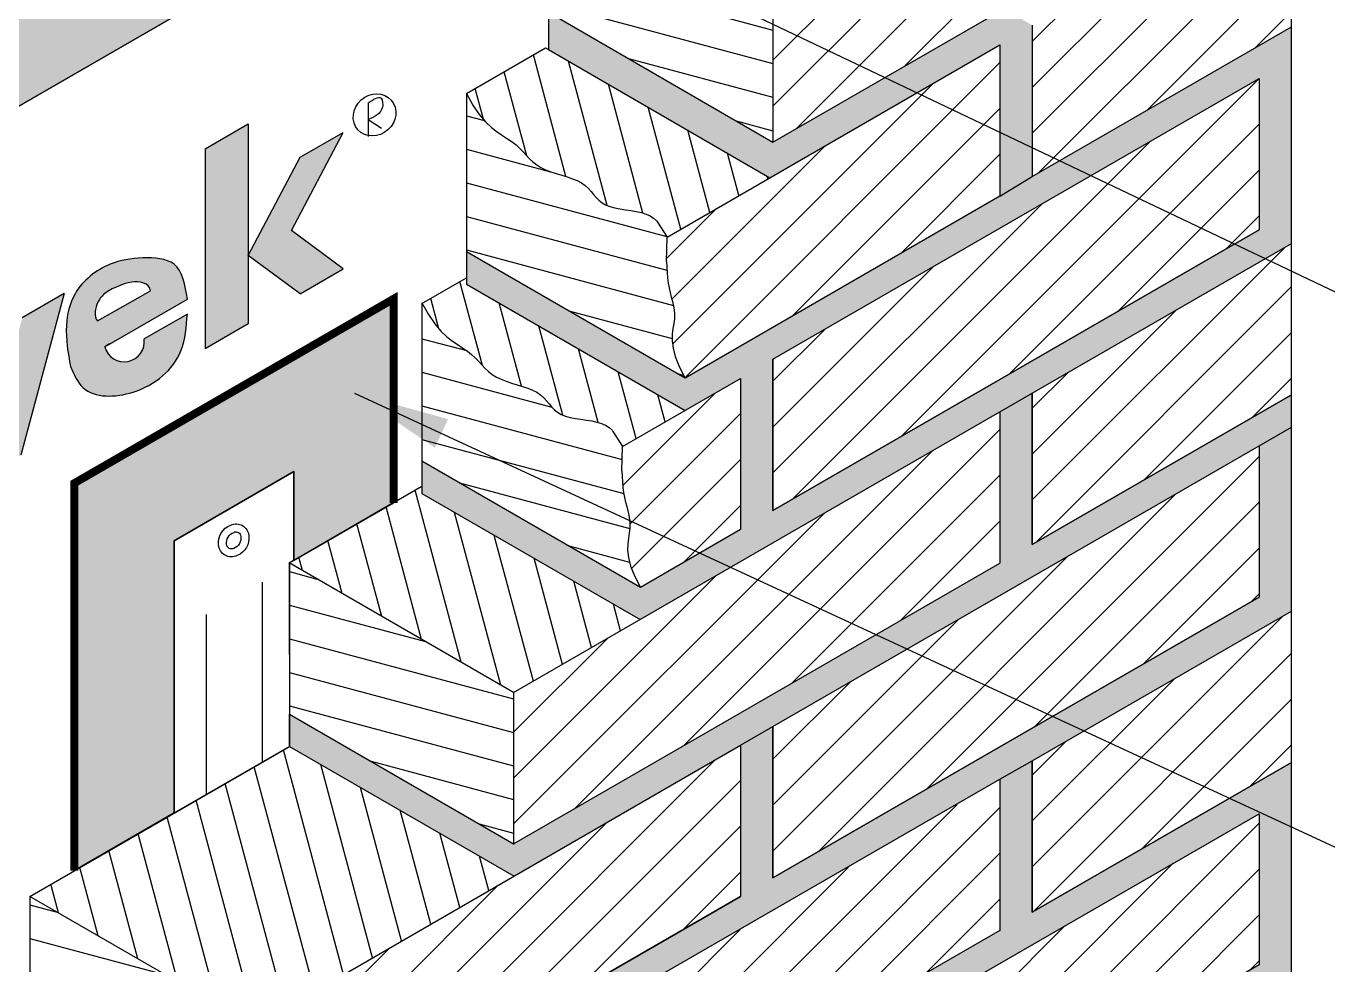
# Model space of a CAD drawing. Extents: x -30.3 to 51, y 0 to 66.
# Drawn here: x 19.14 to 27.3, y 49.88 to 55.76 of the extents above; entities that cross this region are included whole.
import ezdxf

# ---------------------------------------------------------------- set-up
doc = ezdxf.new("R2010")
doc.units = 0
doc.header["$LTSCALE"] = 1.5
doc.header["$MEASUREMENT"] = 0
for name, color, linetype in [('BRICK', 13, 'CONTINUOUS'), ('CLADDING', 252, 'CONTINUOUS'), ('FLASHING', 124, 'CONTINUOUS'), ('GROUT', 255, 'CONTINUOUS'), ('STRAIGHTFLASH', 253, 'CONTINUOUS'), ('STRUCTURE', 252, 'CONTINUOUS'), ('STRUCTURE_SHADING', 254, 'CONTINUOUS'), ('TEXT', 7, 'CONTINUOUS'), ('TYVEK_TEXT', 182, 'CONTINUOUS')]:
    doc.layers.add(name, color=color, linetype=linetype)
doc.styles.add('DETAILS', font='sanss___.ttf', dxfattribs={"height": 1})
doc.dimstyles.new('TYVEKDETAILS', dxfattribs={"dimscale": 6, "dimtxt": 1.5, "dimasz": 0.1, "dimexe": 0.75, "dimexo": 0.75, "dimgap": 0.75, "dimtad": 0, "dimtih": 1, "dimtoh": 1, "dimdec": 4, "dimzin": 0, "dimtxsty": 'DETAILS', "dimcen": 0.0625, "dimazin": 3, "dimtfac": 1, "dimtdec": 4, "dimtofl": 0, "dimtmove": 0, "dimatfit": 3, "dimtolj": 1, "dimtzin": 0})
pattern_1 = [(45, (17.01747871833242, 66.4746968400576), (-0.1435868707546933, 0.1435868707546933), [])]
pattern_2 = [(345, (49.71314095259748, 5.909963170277777), (0.05255644234613062, 0.1961433131008239), [])]
pattern_3 = [(45, (49.71314095259748, 5.909963170277777), (-0.1435868707546933, 0.1435868707546933), [])]

msp = doc.modelspace()

# ---------------------------------------------------------------- hatches: boundary and pattern name
at = {"layer": 'BRICK', "linetype": 'CONTINUOUS'}
h = msp.add_hatch(dxfattribs=at)
h.set_pattern_fill('ANSI31', color=256, scale=1.6245, style=0)
h.set_pattern_definition(pattern_3)
h.paths.add_polyline_path([(26.86657361007612, 56.79052341747507), (26.86657361007612, 57.54554181367148), (24.20156481108993, 56.00689826618409), (24.15687029313417, 56.17370047801471), (23.82063611007614, 55.97957558191543), (23.82063611007617, 55.03195058191527)])
h = msp.add_hatch(dxfattribs=at)
h.set_pattern_fill('ANSI31', color=256, scale=1.6245, angle=300.0000000000001, style=0)
h.set_pattern_definition(pattern_2)
h.paths.add_polyline_path([(23.82063611007614, 55.97957558191542), (22.41377784162815, 56.79182558191552), (22.41377784162815, 55.84640057754139), (23.82063611007617, 55.03195058191527)])
h = msp.add_hatch(dxfattribs=at)
h.set_pattern_fill('ANSI31', color=256, scale=1.6245, style=0)
h.set_pattern_definition(pattern_1)
h.paths.add_polyline_path([(27.06963611007626, 55.75407022772453), (27.06963611007626, 56.70169522772455), (25.44513611007612, 55.76378971542592), (25.44513611007621, 54.81616471542594)])
h = msp.add_hatch(dxfattribs=at)
h.set_pattern_fill('ANSI31', color=256, scale=1.6245, style=0)
h.set_pattern_definition(pattern_3)
h.paths.add_polyline_path([(26.86657361007612, 54.48314065989913), (26.86657361007612, 55.43076565989913), (23.82063611007612, 53.67219282433938), (23.82063611007616, 52.7245678243394)])
h.paths.add_polyline_path([(25.24207361007614, 54.69291876881274), (25.24207361007609, 55.64054376881273), (23.15793142489133, 54.43726371716689), (23.15384616632381, 54.28426289168504), (23.15511844488468, 54.24935973690661), (23.15686382082908, 54.21480281203661), (23.15954715829909, 54.18110470964467), (23.16363332143671, 54.14877802230178), (23.16939343467328, 54.11818642149142), (23.17632366359756, 54.08909789435064), (23.1837264340874, 54.06113150693047), (23.19090417202088, 54.03390632528113), (23.19715930327589, 54.00704141545361), (23.20179425373049, 53.98015584349825), (23.20411144926262, 53.95286867546574), (23.20341331575027, 53.92479897740673), (23.19951800935971, 53.89542473085015), (23.19430660741027, 53.8636595792391), (23.19017591750962, 53.82827608149481), (23.18952274726535, 53.78804679653877), (23.19474390428513, 53.74174428329235), (23.20823619617656, 53.688141100677), (23.23239643054735, 53.62600980761393), (23.26962141500499, 53.55412296302477)])
h.paths.add_polyline_path([(23.61757361007608, 53.55195075651432), (22.87872703407639, 53.12537748697104), (22.87464177550887, 52.97237666148928), (22.87591405406975, 52.93747350671078), (22.87765943001415, 52.90291658184065), (22.88034276748414, 52.86921847944891), (22.88442893062176, 52.83689179210593), (22.89018904385837, 52.8063001912954), (22.89711927278259, 52.77721166415485), (22.90452204327246, 52.74924527673463), (22.9116997812059, 52.72202009508555), (22.91795491246096, 52.69515518525777), (22.92258986291555, 52.66826961330248), (22.92490705844767, 52.64098244526993), (22.92420892493534, 52.61291274721079), (22.92031361854473, 52.5835385006541), (22.91510221659533, 52.5517733490431), (22.91097152669467, 52.51638985129898), (22.91031835645041, 52.47616056634294), (22.91553951347019, 52.42985805309654), (22.92903180536164, 52.37625487048113), (22.95319203973237, 52.31412357741814), (22.99041702419006, 52.24223673282893), (23.61757361007608, 52.60432575651428)])
h.paths.add_polyline_path([(25.24207361007607, 52.39454764760053), (25.24207361007607, 53.34217264760054), (22.19613611007607, 51.58359981204078), (22.19613611007611, 50.63597888007413), (22.1961396283317, 50.63597684330659)])
h.paths.add_polyline_path([(23.6175736100806, 51.25357963530455), (20.57163611007607, 49.49500679974219), (20.57163611007608, 48.54738179974223), (23.61757361008065, 50.30595463530465)])
h.paths.add_polyline_path([(21.99307361007603, 49.1649866230032), (20.57163611007164, 48.34431929973947), (19.63762529185363, 47.80506790241542), (19.61584693176935, 47.71943323564393), (19.60393602489064, 47.64650453802967), (19.59995046776242, 47.5845406072786), (19.60194815692958, 47.53180024109691), (19.60798698893704, 47.48654223719101), (19.61612486032968, 47.44702539326705), (19.62441966765249, 47.41150850703092), (19.63092930745028, 47.37825037618929), (19.63419066313468, 47.34581725037493), (19.63465656558404, 47.31400518692819), (19.63325883254332, 47.28291769511598), (19.63092928175775, 47.25265828420702), (19.62859973097191, 47.2233304634649), (19.62720199793122, 47.19503774216007), (19.62766790038057, 47.16788362955856), (19.63092925606497, 47.14197163492747), (19.63751846363485, 47.11716779604829), (19.64637024536231, 47.09238826475936), (19.65601990442476, 47.06631172141377), (19.66500274399971, 47.03761684636396), (19.67185406726463, 47.00498231996288), (19.675109177397, 46.96708682256318), (19.67330337757426, 46.92260903451768), (19.66497197097392, 46.87022763617907), (21.99307361007603, 48.2143577442155)])
h.paths.add_polyline_path([(20.36857361007603, 47.07338973191694), (18.44471358507571, 45.96264862859976), (18.4406283265082, 45.8096478031181), (18.44190060506909, 45.774744648339), (18.44364598101349, 45.74018772346941), (18.44632931848347, 45.70648962107771), (18.4504154816211, 45.6741629337346), (18.45617559485767, 45.64357133292437), (18.46310582378193, 45.61448280578363), (18.47050859427179, 45.5865164183634), (18.47768633220526, 45.55929123671415), (18.48394146346027, 45.53242632688659), (18.48857641391488, 45.5055407549312), (18.49089360944701, 45.47825358689867), (18.49019547593467, 45.45018388883966), (18.48630016954407, 45.42080964228321), (18.48108876759466, 45.38904449067196), (18.47695807769402, 45.35366099292779), (18.47630490744974, 45.31343170797176), (18.48152606446952, 45.26712919472531), (18.49501835636097, 45.2135260121099), (18.51917859073169, 45.15139471904693), (18.55640357518939, 45.0795078744577), (20.36857361007603, 46.1257647319169)])
h.paths.add_polyline_path([(21.99307361007602, 45.86976041822394), (21.99307361007603, 46.86060774421542), (18.94713611007603, 45.10203490865567), (18.94713611007604, 44.11118758266414)])
h.paths.add_polyline_path([(18.74407361007595, 44.9847967196183), (18.55709975842905, 44.87684731603853), (17.19157351380011, 45.66523426096052), (16.74938765654775, 45.40993813724401), (16.78846545177344, 45.33979386629289), (16.82826625360468, 45.28186745893109), (16.86712645407217, 45.23614003692175), (16.90464865402199, 45.20031988924092), (16.94043545430035, 45.1721153048646), (16.97408945575353, 45.14923457276866), (17.00521325922739, 45.12938598192959), (17.03340946556846, 45.11027782132285), (17.05849237725707, 45.09008574460861), (17.08112310331107, 45.06885486418221), (17.10217445438242, 45.04709765712305), (17.12251924112318, 45.0253266005105), (17.14303027418632, 45.00405417142289), (17.16458036422287, 44.98379284694066), (17.18804232188556, 44.96505510414247), (17.21428895782636, 44.94835342010773), (17.24387905579558, 44.93401097849113), (17.27611529193596, 44.92159378924986), (17.30998631548879, 44.91047856891611), (17.34448077569698, 44.90004203402341), (17.37858732179481, 44.88966090110186), (17.41129460303007, 44.87871188668628), (17.44159126864163, 44.86657170730838), (17.46846596787026, 44.85261707950077), (17.49126062996456, 44.83644633175805), (17.51073030420247, 44.81854424042372), (17.52798331986953, 44.79961719380332), (17.54412800625111, 44.78037158020263), (17.56027269263259, 44.76151378792736), (17.57752570829959, 44.74375020528298), (17.59699538253753, 44.72778722057516), (17.61979004463179, 44.71433122210964), (17.6466620917819, 44.70384621645731), (17.67694019284326, 44.69582668325047), (17.70959708458502, 44.68952472038666), (17.74360550377764, 44.68419242576341), (17.77793818718799, 44.67908189727869), (17.81156787158833, 44.67344523282954), (17.84346729374621, 44.66653453031384), (17.8726091904317, 44.65760188762915), (17.89817779156459, 44.64603557613439), (17.92020329966638, 44.63176856103413), (17.9417465919641, 44.61232565908735), (18.00522703407627, 44.51350121870665), (18.00114177550874, 44.3605003932248), (18.0024140540696, 44.325597238447), (18.00415943001401, 44.29104031357624), (18.00684276748402, 44.25734221118441), (18.01092893062164, 44.22501552384153), (18.01668904385824, 44.19442392303106), (18.02361927278243, 44.16533539589075), (18.03102204327233, 44.13736900847026), (18.03819978120578, 44.11014382682107), (18.0444549124608, 44.08327891699346), (18.04908986291542, 44.05639334503807), (18.05140705844755, 44.02910617700551), (18.0507089249352, 44.00103647894645), (18.04681361854465, 43.97166223239011), (18.0416022165952, 43.93989708077884), (18.03747152669455, 43.90451358303458), (18.03681835645028, 43.86428429807857), (18.04203951347005, 43.81798178483221), (18.0555318053615, 43.76437860221674), (18.07969203973224, 43.70224730915378), (18.11691702418993, 43.63036046456456), (18.74407361007595, 43.99244948824991)])
h.paths.add_polyline_path([(20.36857361007606, 43.78116740592538), (20.36857361007604, 44.72879240592537), (17.32263611007604, 42.97021957036564), (17.32263611007599, 42.02259457036561)])
h.paths.add_polyline_path([(18.74407361011834, 42.64620715122758), (15.69813611011833, 40.88763431566785), (15.69813611011829, 39.94000931566782), (18.74407361011837, 41.69858215122759)])
h.paths.add_polyline_path([(21.99307361011839, 43.57138929703682), (21.99307361011835, 44.51901429703681), (18.94713611011835, 42.76044146147708), (18.94713611011831, 41.81281646147706)])
h = msp.add_hatch(dxfattribs=at)
h.set_pattern_fill('ANSI31', color=256, scale=1.6245, angle=59.99999999999999, style=0)
h.set_pattern_definition([(105, (49.71314095259748, 5.909963170277777), (-0.1961433131008239, -0.05255644234613058), [])])
h.paths.add_polyline_path([(22.41377784162815, 55.61160665744985), (22.39603121739803, 55.62188042727497), (21.90082583854728, 55.33597346849135), (21.9411698425885, 55.26355636475311), (21.98097064441973, 55.20562995739136), (22.01983084488719, 55.159902535382), (22.05735304483704, 55.12408238770116), (22.09313984511541, 55.09587780332481), (22.12679384656844, 55.07299707122908), (22.15791765004253, 55.05314848038975), (22.18611385638353, 55.03404031978307), (22.21119676807208, 55.01384824306887), (22.23382749412606, 54.99261736264248), (22.25487884519727, 54.97086015558347), (22.27522363193836, 54.9490890989705), (22.29573466500127, 54.92781666988324), (22.31728475503794, 54.90755534540085), (22.34074671270064, 54.88881760260268), (22.36699334864146, 54.87211591856791), (22.39658344661055, 54.85777347695139), (22.42881968275106, 54.84535628771002), (22.46269070630393, 54.83424106737624), (22.49718516650643, 54.82380453248359), (22.53129171261002, 54.81342339956199), (22.56399899384507, 54.80247438514656), (22.59429565945663, 54.79033420576862), (22.62117035868534, 54.77637957796097), (22.64396502077961, 54.76020883021827), (22.66343469501757, 54.74230673888389), (22.68068771068464, 54.72337969226346), (22.69683239706588, 54.704134078663), (22.71297708344767, 54.68527628638756), (22.73023009911466, 54.66751270374316), (22.74969977335255, 54.6515497190354), (22.77249443544687, 54.63809372056984), (22.79936648259702, 54.62760871491751), (22.8296445836584, 54.61958918171066), (22.86230147540014, 54.6132872188469), (22.89630989459172, 54.60795492422364), (22.93064257800352, 54.6028443957389), (22.96427226240321, 54.59720773128977), (22.99617168456123, 54.59029702877405), (23.0253135812468, 54.58136438608935), (23.05088218237969, 54.56979807459459), (23.07290769048144, 54.55553105949436), (23.09445098277917, 54.53608815754758), (23.15793142489133, 54.43726371716688), (23.80098681046299, 54.80853191713049)])
h.paths.add_polyline_path([(21.90082583854728, 54.14213884071993), (21.90082583854728, 54.18228208970381), (21.62288765654787, 54.02181440550838), (21.66196545177357, 53.95167013455725), (21.70176625360481, 53.89374372719546), (21.74062645407227, 53.84801630518614), (21.77814865402209, 53.81219615750531), (21.81393545430047, 53.78399157312898), (21.84758945575352, 53.76111084103306), (21.87871325922768, 53.74126225019379), (21.90690946556859, 53.7221540895872), (21.93199237725716, 53.70196201287302), (21.95462310331108, 53.68073113244668), (21.97567445438242, 53.65897392538751), (21.99601924112351, 53.63720286877479), (22.01653027418635, 53.61593043968733), (22.03808036422297, 53.59566911520505), (22.06154232188567, 53.57693137240683), (22.08778895782644, 53.56022968837211), (22.11737905579566, 53.54588724675552), (22.14961529193608, 53.53347005751411), (22.18348631548855, 53.52235483718064), (22.21798077570152, 53.51191830228551), (22.25208732179472, 53.50153716936629), (22.28479460303009, 53.49058815495066), (22.3150912686417, 53.47844797557278), (22.34196596787037, 53.46449334776516), (22.36476062996467, 53.44832260002242), (22.38423030420259, 53.43042050868809), (22.40148331986959, 53.41149346206774), (22.41762800625138, 53.39224784846677), (22.43377269263267, 53.37339005619177), (22.45102570829972, 53.35562647354736), (22.47049538253764, 53.33966348883953), (22.49329004463192, 53.32620749037401), (22.52016209178205, 53.31572248472168), (22.55044019284334, 53.30770295151483), (22.58309708458506, 53.30140098865106), (22.6171055037774, 53.29606869402781), (22.65143818718836, 53.29095816554303), (22.68506787158837, 53.2853215010939), (22.71696729374647, 53.27841079857819), (22.74610919043188, 53.26947815589349), (22.77167779156469, 53.25791184439876), (22.79370329966649, 53.24364482929852), (22.81524659196423, 53.22420192735173), (22.87872703407638, 53.12537748697104), (23.27031759824462, 53.35146240460569)])
h.paths.add_polyline_path([(21.62162144773233, 52.83025261052408), (21.62162144773233, 52.87640361708323), (20.79187927696849, 52.39735175143477), (20.79187927696849, 52.39434787264682), (22.19613611007606, 51.58359981204078), (22.9885117720897, 52.04107811380366)])
h.paths.add_polyline_path([(20.79187927696848, 51.24666425143473), (19.16477784162824, 50.30725679974219), (20.57163611007607, 49.49500679974219), (22.19873754541635, 50.43441425143471)])
h.paths.add_polyline_path([(19.16477784162824, 49.15656929974217), (18.35382855929835, 48.68686557389588), (18.43366303934399, 48.67075012135076), (18.49731625628082, 48.64995832561429), (18.54738824003512, 48.62579408297206), (18.58647902053343, 48.59956128970969), (18.61718862770216, 48.57256384211264), (18.64211709146777, 48.54610563646659), (18.66386444175657, 48.52149056905709), (18.68503070849515, 48.50002253616965), (18.70768659724142, 48.48262638363795), (18.73178551607977, 48.46871075548782), (18.75675154872627, 48.45730524529311), (18.78200877889645, 48.4474394466278), (18.80698129030694, 48.43814295306602), (18.83109316667312, 48.42844535818117), (18.85376849171095, 48.41737625554759), (18.87443134913665, 48.40396523873902), (18.89271828585621, 48.38753949269605), (18.90911570153664, 48.36861656782574), (18.92432245903504, 48.34801160590182), (18.93903742120878, 48.32653974869775), (18.95395945091423, 48.3050161379883), (18.96978741100935, 48.28425591554606), (18.98722016435094, 48.26507422314524), (19.0069565737962, 48.24828620255948), (19.02943450719536, 48.23444606386895), (19.05404785237117, 48.22306429037945), (19.07992950213945, 48.21339043370318), (19.10621234931767, 48.20467404545204), (19.13202928671708, 48.19616467723897), (19.15651320715806, 48.18711188067536), (19.17879700345502, 48.17676520737371), (19.19801356842384, 48.16437420894616), (19.21365385427324, 48.14943319525809), (19.22664105078394, 48.13241550918743), (19.23825640712946, 48.11403925186535), (19.24978117248351, 48.09502252442288), (19.26249659601951, 48.07608342799126), (19.27768392691122, 48.0579400637015), (19.29662441433205, 48.04131053268488), (19.32059930745574, 48.02691293607239), (19.3504801647005, 48.01493180852056), (19.38549978146331, 48.00341741878695), (19.42448126238577, 47.98988646915468), (19.46624771210972, 47.97185566190657), (19.50962223527683, 47.94684169932561), (19.55342793652872, 47.91236128369478), (19.59648792050707, 47.86593111729709), (19.63762529185362, 47.80506790241542), (20.57163611007607, 48.34431929974217)])
h.paths.add_polyline_path([(18.35382855929825, 47.42495802101784), (18.3538285592983, 47.53167225571428), (17.1888742075472, 46.85908554713716), (17.22795200277288, 46.78894127618607), (17.26775280460415, 46.73101486882424), (17.30661300507162, 46.6852874468149), (17.34413520502148, 46.64946729913405), (17.37992200529986, 46.62126271475771), (17.41357600675289, 46.59838198266198), (17.44469981022678, 46.57853339182277), (17.47289601656784, 46.55942523121604), (17.49797892825653, 46.53923315450175), (17.52060965431043, 46.51800227407544), (17.54166100538187, 46.49624506701621), (17.56200579212311, 46.47447401040314), (17.58251682518565, 46.45320158131618), (17.60406691522236, 46.43294025683377), (17.62752887288501, 46.41420251403562), (17.65377550882579, 46.39750083000086), (17.68336560679498, 46.38315838838432), (17.71560184293535, 46.370741199143), (17.74947286648839, 46.35962597880918), (17.78396732669307, 46.3491894439161), (17.81807387279418, 46.33880831099502), (17.85078115402946, 46.32785929657945), (17.88107781964107, 46.31571911720153), (17.90795251886973, 46.30176448939392), (17.93074718096403, 46.28559374165119), (17.95021685520195, 46.26769165031684), (17.96746987086895, 46.2487646036965), (17.98361455725073, 46.22951899009558), (17.9997592436321, 46.21066119782046), (18.01701225929904, 46.19289761517613), (18.036481933537, 46.1769346304683), (18.05927659563127, 46.16347863200276), (18.08614864278137, 46.15299362635046), (18.1164267438428, 46.1449740931436), (18.14908363558455, 46.13867213027983), (18.18309205477673, 46.13333983565671), (18.21742473818762, 46.12822930717178), (18.25105442258763, 46.12259264272269), (18.28295384474576, 46.11568194020695), (18.31209574143118, 46.10674929752228), (18.33766434256408, 46.09518298602752), (18.35968985066582, 46.08091597092729), (18.38123314296356, 46.06147306898051), (18.44471358507574, 45.96264862859977), (19.6656681542136, 46.66756707775988)])
h.paths.add_polyline_path([(16.74812144773214, 44.21837634225966), (16.74812144773215, 44.25701561788115), (15.91837927692604, 43.77796375220825), (17.32003467473581, 42.96871763097167), (18.11631425126991, 43.42844985883382)])
h.paths.add_polyline_path([(17.31742971637489, 41.82253391513708), (15.91577431856507, 42.63178003637365), (14.29387927696834, 41.69537849751046), (15.69553467477813, 40.88613237627388)])
h = msp.add_hatch(dxfattribs=at)
h.set_pattern_fill('ANSI31', color=256, scale=1.6245, angle=300.0000000000001, style=0)
h.set_pattern_definition(pattern_2)
h.paths.add_polyline_path([(23.15793142489133, 54.43726371716687), (23.09749853509118, 54.5313438198942), (23.09163180122419, 54.53863247945466), (23.07290769048146, 54.55553105949432), (23.05088218237966, 54.56979807459458), (23.02531358124681, 54.58136438608934), (22.99617168456132, 54.59029702877407), (22.96427226240315, 54.59720773128976), (22.93064257800358, 54.60284439573891), (22.89630989459152, 54.60795492422395), (22.86230147540017, 54.61328721884691), (22.82964458365826, 54.61958918171071), (22.79936648259703, 54.62760871491754), (22.77249443544694, 54.63809372056981), (22.74969977335259, 54.65154971903536), (22.73023009911465, 54.66751270374319), (22.71297708344768, 54.68527628638753), (22.6968323970662, 54.7041340786628), (22.68068771068453, 54.72337969226362), (22.66343469501755, 54.74230673888393), (22.64396502077961, 54.76020883021826), (22.62117035868535, 54.77637957796098), (22.59429565945663, 54.79033420576864), (22.5639989938451, 54.80247438514649), (22.53129171260984, 54.81342339956201), (22.4971851665123, 54.82380453248166), (22.46269070630359, 54.83424106737644), (22.42881968275102, 54.84535628771007), (22.39658344661054, 54.85777347695139), (22.36699334864142, 54.87211591856794), (22.34074671270061, 54.88881760260271), (22.31728475503798, 54.90755534540087), (22.29573466500134, 54.92781666988318), (22.27522363193873, 54.9490890989702), (22.25487884519747, 54.97086015558344), (22.23382749412618, 54.99261736264234), (22.21119676807216, 55.01384824306876), (22.1861138563835, 55.03404031978307), (22.15791765004237, 55.05314848038988), (22.12679384656867, 55.07299707122897), (22.09313984511537, 55.09587780332485), (22.05735304483703, 55.12408238770115), (22.01983084488723, 55.15990253538195), (21.98097064441973, 55.20562995739134), (21.94116984258847, 55.26355636475316), (21.90082583854728, 55.33597346849136), (21.90082583854727, 54.34439745755821), (23.269621415005, 53.55412296302477), (23.23239643054732, 53.62600980761398), (23.20823619617657, 53.68814110067699), (23.19474390428513, 53.74174428329238), (23.18952274726535, 53.78804679653877), (23.19017591750961, 53.82827608149485), (23.19430660741027, 53.86365957923898), (23.19951800935973, 53.89542473084996), (23.20341331575028, 53.92479897740668), (23.20411144926262, 53.95286867546573), (23.20179425373048, 53.98015584349835), (23.19715930327586, 54.00704141545369), (23.19090417202083, 54.03390632528123), (23.1837264340874, 54.06113150693047), (23.17632366359753, 54.08909789435069), (23.1693934346733, 54.11818642149136), (23.16363332143671, 54.14877802230174), (23.15954715829908, 54.18110470964473), (23.15686382082907, 54.21480281203671), (23.15511844488465, 54.24935973690691), (23.15384616632381, 54.28426289168507)])
h.paths.add_polyline_path([(22.87464177550887, 52.97237666148918), (22.87872703407639, 53.12537748697103), (22.81829414427626, 53.21945758969832), (22.81242741040929, 53.22674624925878), (22.79370329966651, 53.2436448292985), (22.77167779156474, 53.25791184439873), (22.74610919043185, 53.2694781558935), (22.71696729374625, 53.27841079857823), (22.68506787158839, 53.2853215010939), (22.65143818718815, 53.29095816554302), (22.617105503777, 53.29606869402784), (22.58309708458528, 53.30140098865105), (22.55044019284336, 53.30770295151481), (22.52016209178204, 53.31572248472168), (22.49329004463199, 53.32620749037399), (22.47049538253766, 53.33966348883953), (22.45102570829974, 53.35562647354735), (22.43377269263269, 53.37339005619175), (22.41762800625094, 53.39224784846727), (22.40148331986971, 53.41149346206761), (22.38423030420262, 53.43042050868807), (22.36476062996469, 53.44832260002241), (22.34196596787042, 53.46449334776511), (22.31509126864171, 53.47844797557279), (22.28479460303019, 53.49058815495061), (22.2520873217948, 53.50153716936634), (22.21798077569622, 53.51191830228699), (22.1834863154889, 53.52235483718054), (22.14961529193626, 53.53347005751415), (22.11737905579564, 53.54588724675555), (22.0877889578265, 53.56022968837208), (22.06154232188565, 53.57693137240688), (22.03808036422301, 53.59566911520501), (22.01653027418644, 53.61593043968728), (21.99601924112364, 53.63720286877457), (21.97567445438262, 53.6589739253874), (21.95462310331111, 53.68073113244667), (21.93199237725714, 53.70196201287302), (21.90690946556851, 53.72215408958726), (21.87871325922752, 53.74126225019386), (21.84758945575369, 53.76111084103309), (21.81393545430053, 53.78399157312892), (21.77814865402211, 53.81219615750529), (21.74062645407228, 53.84801630518613), (21.7017662536048, 53.89374372719548), (21.66196545177357, 53.95167013455725), (21.62288765654788, 54.02181440550837), (21.62162144773234, 54.02108335950788), (21.62162144773234, 53.03251122736236), (22.99041702419006, 52.24223673282892), (22.95319203973238, 52.31412357741814), (22.92903180536164, 52.37625487048113), (22.91553951347019, 52.4298580530965), (22.91031835645041, 52.47616056634295), (22.91097152669467, 52.51638985129898), (22.91510221659533, 52.55177334904321), (22.92031361854478, 52.58353850065432), (22.92420892493533, 52.61291274721081), (22.92490705844768, 52.64098244526987), (22.92258986291554, 52.66826961330243), (22.91795491246093, 52.6951551852578), (22.91169978120591, 52.72202009508548), (22.90452204327246, 52.74924527673463), (22.89711927278255, 52.77721166415502), (22.89018904385837, 52.80630019129546), (22.88442893062178, 52.83689179210587), (22.88034276748414, 52.86921847944891), (22.87765943001414, 52.90291658184074), (22.87591405406974, 52.937473506711)])
h.paths.add_polyline_path([(20.79187927696849, 52.39434787264681), (20.79187927696849, 51.448922868273), (22.19613611007611, 50.63597888007412), (22.19613611007608, 51.58359981204077)])
h = msp.add_hatch(dxfattribs=at)
h.set_pattern_fill('ANSI31', color=256, scale=1.6245, style=0)
h.set_pattern_definition(pattern_1)
h.paths.add_polyline_path([(27.06963611007626, 53.44969134893648), (27.06963611007626, 54.39731634893651), (25.44513611007612, 53.4594108366379), (25.44513611007617, 52.51178583663787)])
h = msp.add_hatch(dxfattribs=at)
h.set_pattern_fill('ANSI31', color=256, scale=1.6245, style=0)
h.set_pattern_definition(pattern_1)
h.paths.add_polyline_path([(26.86657361007612, 52.18176565989904), (26.86657361007612, 53.12939065989906), (23.82063611007612, 51.3708178243393), (23.82063611007616, 50.42319282433927)])
h = msp.add_hatch(dxfattribs=at)
h.set_pattern_fill('ANSI31', color=256, scale=1.6245, style=0)
h.set_pattern_definition(pattern_1)
h.paths.add_polyline_path([(27.06963611007626, 51.14531247014855), (27.06963611007626, 52.09293747014859), (25.44513611007612, 51.15503195784997), (25.44513611007617, 50.20740695784993)])
h = msp.add_hatch(dxfattribs=at)
h.set_pattern_fill('ANSI31', color=256, scale=1.6245, style=0)
h.set_pattern_definition(pattern_1)
h.paths.add_polyline_path([(25.24207361007602, 50.09016876881259), (25.24207361007602, 51.03779376881262), (22.19613611007607, 49.27922093325284), (22.19613611007611, 48.33159593325281)])
h = msp.add_hatch(dxfattribs=at)
h.set_pattern_fill('ANSI31', color=256, scale=1.6245, style=0)
h.set_pattern_definition(pattern_1)
h.paths.add_polyline_path([(26.86657361007612, 49.87738678111116), (26.86657361007612, 50.82501178111117), (23.82063611007612, 49.06643894555141), (23.82063611007616, 48.11881394555137)])
h = msp.add_hatch(dxfattribs=at)
h.set_pattern_fill('ANSI31', color=256, scale=1.6245, angle=300.0000000000001, style=0)
h.set_pattern_definition(pattern_2)
h.paths.add_polyline_path([(15.69813611011834, 40.88463043687992), (14.29387927696834, 41.69537849751045), (14.2938792769684, 40.74994942510327), (15.69553819303418, 39.93850940753997), (15.69813611011829, 39.94000931566782)])
h.paths.add_polyline_path([(17.32263611007603, 42.96721569157772), (15.91837927692604, 43.77796375220827), (15.9183792769261, 42.83253467980106), (17.32003819299187, 42.02109466223776), (17.32263611007599, 42.02259457036561)])
h.paths.add_polyline_path([(20.57163611007607, 49.49500679974218), (19.16477784162833, 50.30725679974214), (19.16477784162832, 49.35882791658049), (20.56903819299148, 48.54588189161411), (20.57163611007607, 48.54738179974223)])
h.paths.add_polyline_path([(19.63762529185364, 47.80506790241541), (19.59648792050707, 47.86593111729709), (19.55342793652871, 47.9123612836948), (19.50962223527683, 47.94684169932562), (19.46624771210972, 47.97185566190659), (19.42448126238575, 47.98988646915466), (19.3854997814634, 48.00341741878694), (19.35048016470041, 48.01493180852058), (19.32059930745579, 48.02691293607237), (19.29662441433209, 48.04131053268487), (19.27768392691122, 48.05794006370152), (19.26249659601957, 48.07608342799119), (19.24978117248347, 48.09502252442293), (19.23825640712957, 48.11403925186519), (19.22664105078398, 48.13241550918738), (19.21365385427323, 48.1494331952581), (19.19801356842385, 48.16437420894616), (19.17879700345508, 48.17676520737368), (19.15651320715808, 48.18711188067537), (19.13202928671707, 48.19616467723893), (19.10621234931826, 48.20467404545235), (19.0799295021395, 48.21339043370322), (19.05404785237118, 48.22306429037945), (19.02943450719535, 48.23444606386897), (19.00695657379622, 48.24828620255946), (18.98722016435095, 48.26507422314523), (18.96978741100935, 48.28425591554605), (18.95395945091424, 48.30501613798828), (18.93903742120822, 48.32653974869855), (18.92432245903503, 48.34801160590187), (18.90911570153664, 48.36861656782575), (18.89271828585621, 48.38753949269606), (18.87443134913661, 48.40396523873905), (18.85376849171092, 48.41737625554762), (18.83109316667295, 48.42844535818124), (18.80698129030672, 48.43814295306594), (18.78200877889599, 48.44743944662805), (18.75675154872629, 48.45730524529311), (18.73178551607982, 48.46871075548779), (18.70768659724147, 48.48262638363792), (18.68503070849515, 48.50002253616965), (18.66386444175663, 48.52149056905702), (18.64211709146782, 48.54610563646652), (18.61718862770211, 48.5725638421127), (18.58647902053338, 48.59956128970973), (18.54738824003505, 48.62579408297211), (18.49731625628078, 48.64995832561429), (18.43366303934397, 48.67075012135076), (18.35382855929834, 48.68686557389588), (18.35382855929834, 47.62721663785616), (19.66497197097392, 46.87022763617908), (19.67330337757427, 46.92260903451763), (19.67510917739699, 46.96708682256315), (19.67185406726464, 47.00498231996286), (19.66500274399972, 47.037616846364), (19.65601990442477, 47.06631172141372), (19.64637024536217, 47.09238826475964), (19.63751846363487, 47.11716779604826), (19.63092925606496, 47.14197163492746), (19.62766790038057, 47.16788362955854), (19.62720199793122, 47.19503774216011), (19.62859973097191, 47.22333046346498), (19.63092928175797, 47.25265828420811), (19.63325883254334, 47.282917695116), (19.63465656558403, 47.31400518692816), (19.63419066313469, 47.34581725037484), (19.63092930745028, 47.37825037618929), (19.62441966765251, 47.41150850703087), (19.61612486032973, 47.4470253932669), (19.60798698893704, 47.486542237191), (19.60194815692958, 47.53180024109692), (19.59995046776241, 47.58454060727856), (19.60393602489065, 47.64650453802961), (19.61584693176935, 47.719433235644)])
at = {"layer": 'GROUT', "linetype": 'CONTINUOUS'}
h = msp.add_hatch(color=256, dxfattribs=at)
h.paths.add_polyline_path([(25.24207361007609, 55.64054376881273), (25.24207361007614, 54.69291876881275), (25.44513611007621, 54.8161647154261), (25.44513611007611, 55.76378971542592), (25.26667739117993, 55.86682290481987), (23.82063611007616, 55.03195058191529), (22.41377784162815, 55.84640057754138), (22.41377784162815, 55.61160665744986), (23.80098681046297, 54.80853191713049)])
h.paths.add_polyline_path([(27.0696361100762, 54.39731634893649), (27.06963611007619, 55.7540702277245), (25.44513611007144, 54.81616471542318), (25.24207361007627, 54.69291876881283), (23.26962141500499, 53.55412296302478), (21.90082583854727, 54.34439745755822), (21.90082583854728, 54.14213884071993), (23.27031759824461, 53.3514624046057), (23.61757361007608, 53.55195075651432), (23.61757361007609, 52.60432575651429), (22.99041702419006, 52.24223673282891), (21.62162144773234, 53.03251122736236), (21.62162144773233, 52.83025261052409), (22.98851177208969, 52.04107811380366), (25.24207361007612, 53.34217264760056), (25.44513611007612, 53.45941083663788)])
h.paths.add_polyline_path([(26.86657361007612, 55.43076565989914), (26.86657361007612, 54.48314065989911), (23.82063611007616, 52.72456782433942), (23.82063611007612, 53.67219282433938)], flags=16)
for points in [[(25.44513611008065, 53.4594108366405), (25.24207361007607, 53.34217264760053), (25.24207361007607, 52.39454764760052), (22.19613611007611, 50.63597481204079), (22.19613611007611, 50.63597888007412), (20.79187927696849, 51.44892286827299), (20.79187927696849, 51.24666425143472), (22.19873754541636, 50.43441425143471), (23.6175736100806, 51.25357963530455), (23.82063611007612, 51.37081782433928), (26.86657361007612, 53.12939065989907), (27.06963611007622, 53.24662884893645), (27.06963611007622, 53.44969134893648), (25.4451361100806, 52.51178583664046)], [(26.86657361007612, 53.12939065989904), (26.86657361008069, 52.18176565990179), (23.82063611007612, 50.42319282433928), (23.82063611008065, 51.37081782434189), (23.6175736100806, 51.25357963530455), (23.61757361008064, 50.30595463530466), (20.57163611008055, 48.54738179974481), (19.16477784162833, 49.35882791658049), (19.16477784162824, 49.15656929974216), (20.57163611007607, 48.34431929974217), (27.06963611007626, 52.0929374701486), (27.06963611007622, 53.24662884893645)], [(20.57163611007607, 47.19062792095427), (20.36857361007603, 47.07639361070471), (20.36857361007603, 46.1257647319169), (18.55640357518939, 45.0795078744577), (17.18760799873168, 45.86978236899113), (17.18760799873159, 45.6675237521528), (18.55709975842905, 44.87684731603852), (18.74407361007595, 44.98479671961829), (18.94713611007603, 45.10203490865566), (21.99307361007547, 46.86060774421511), (22.19613611008087, 46.9808498120432), (25.24207361007548, 48.73942264760027), (25.44513611008034, 48.85365695785211), (27.06963611007627, 49.79156247014852), (27.06963611007626, 51.14531247014855), (25.4451361100806, 50.20740695785254), (25.44513611008064, 51.15503195785251), (25.24207361007607, 51.04079764760054), (25.24207361007607, 50.09317264760041), (22.19613611007607, 48.33459981204068), (22.19613611007607, 49.28222481204068), (21.99307361007603, 49.16498662300335), (21.99307361007603, 48.21435774421548), (19.66497197097392, 46.87022763617908), (18.35382855929833, 47.62721663785616), (18.35382855929826, 47.42495802101784), (19.66566815421361, 46.66756707775988), (20.36857361007607, 47.07338973191695), (20.36857361007607, 47.07639361070474), (20.57163611007607, 47.19062792095428), (20.57163611007607, 47.19363179974213), (23.61757361007758, 48.95220463530276), (23.82063610311484, 49.06643894153265), (26.86657361007612, 50.8250117811111), (26.86657361007612, 49.87738678111111), (23.82063611007607, 48.11881394555136), (23.82063611007608, 49.06643894544839), (23.61757361007607, 48.95220463530192), (23.61757361007612, 48.00457963530187), (20.57163611007608, 46.24600679974211)]]:
    msp.add_hatch(color=256, dxfattribs=at).paths.add_polyline_path(points)
at = {"layer": 'STRUCTURE', "linetype": 'CONTINUOUS'}
h = msp.add_hatch(color=256, dxfattribs=at)
h.paths.add_polyline_path([(21.13687869424691, 58.121945658817), (18.79269585093309, 59.47536025443395), (15.50276587666761, 57.57591829817675), (17.84694871998143, 56.22250370255983)])
h.paths.add_polyline_path([(22.59746980879679, 57.27867298565565), (21.1368786942469, 58.121945658817), (17.84694871998144, 56.22250370255983), (17.84694871998144, 54.53595835623712)])
h.paths.add_polyline_path([(20.45022146770609, 56.85246278987042, -0.546252201092799), (20.62342654846298, 56.75246278987041, -0.3537160203436518), (20.45022146770609, 56.45246278987042, -0.556012053037433), (20.2663094804056, 56.55392468786658, -0.3458248453514607)], flags=16)
h.paths.add_polyline_path([(20.44325690758356, 56.70938006208561, -0.546252201092799), (20.4865581777728, 56.68438006208562, -0.3537160203436517), (20.44325690758356, 56.60938006208561, -0.5560120530374328), (20.39727891075845, 56.63474553658465, -0.3458248453514605)], flags=0)
msp.add_hatch(color=253, dxfattribs=at).paths.add_polyline_path([(21.44481893834367, 54.05054216071087), (21.45101739170288, 52.7779351104539), (20.81981893834367, 52.41047884366281), (20.81981893834368, 52.96801040598033), (20.06981893834368, 52.53499770408812), (20.06981893834368, 50.82978252055854), (19.44481893834368, 50.46893860231501), (19.44481893834368, 52.89584162233164)])
at = {"layer": 'TYVEK_TEXT'}
h = msp.add_hatch(color=256, dxfattribs=at)
h.paths.add_polyline_path([(21.12884225832283, 55.09302025947639), (20.85820931964042, 54.93677025947643), (20.53344979322116, 54.32143904312581), (20.85820931964042, 54.08110782677484), (21.128842258323, 54.23735782677481), (20.80408273190394, 54.47768904312575)])
h.paths.add_polyline_path([(20.53344979322125, 54.74927025947677), (20.53344979322145, 55.14658508496875), (20.26281685453858, 54.99033508496872), (20.26281685453838, 53.73735782677475), (20.53344979322108, 53.8936078267749)])
h = msp.add_hatch(color=256, dxfattribs=at)
edge = h.paths.add_edge_path()
edge.add_spline(control_points=[(20.15179593104028, 54.04880049942898), (20.13793926614508, 54.13609730613214), (20.11218224646839, 54.29836619153637), (19.86277907099736, 54.31339992855082), (19.64066014782219, 54.27796221703717), (19.43682780318369, 54.11931319593556), (19.3772442033906, 53.86515023437387), (19.40446447626226, 53.71166196934546), (19.4196401506451, 53.62609016252911)], knot_values=[0, 0, 0, 0, 0.5827593182052485, 1.083243575514109, 1.602995822488099, 2.320452805997204, 2.834594860345293, 3.482391664081016, 3.482391664081016, 3.482391664081016, 3.482391664081016], degree=3, periodic=0)
edge.add_spline(control_points=[(19.41964015064502, 53.62609016252911), (19.44123722226734, 53.57667934057208), (19.50730327867273, 53.42553023075131), (19.86372548652329, 53.43448144881896), (20.12955061984857, 53.66089934604987), (20.1457850285636, 53.87556795674446), (20.15179593104011, 53.95505049942891)], knot_values=[0, 0, 0, 0, 0.3828216730715811, 1.171062387004566, 2.162538929496697, 2.745476785218138, 2.745476785218138, 2.745476785218138, 2.745476785218138], degree=3, periodic=0)
edge.add_line((20.15179593104014, 53.95505049942894), (19.88116299235758, 53.79880049942901))
edge.add_arc((19.75617946825366, 53.78189687644377), 0.1261214246964341, -165.3268673162189, 7.7023353980475235, ccw=False)
edge.add_line((19.63417128706083, 53.7499497718883), (19.66465664141122, 53.76755049942889))
edge.add_line((19.66465664141125, 53.76755049942891), (20.15179593104028, 54.04880049942903))
edge = h.paths.add_edge_path(flags=16)
edge.add_spline(control_points=[(19.58916280668688, 53.91146411362834), (19.57470778676059, 53.92524806326863), (19.57470778676059, 53.94554422709523), (19.5759680719521, 54.00888646117154), (19.59880722667628, 54.05090909924063), (19.6591603409023, 54.10602984808834), (19.74344664985881, 54.14659004818083), (19.84646487954913, 54.16114975147399), (19.91813366789637, 54.15192237781726), (19.92034497333924, 54.09978949212716)], knot_values=[0.1693351350576057, 0.1693351350576057, 0.1693351350576057, 0.1693351350576057, 0.2360340609454792, 0.2360340609454792, 0.3507194281854419, 0.3507194281854419, 0.4654047954254047, 0.4654047954254047, 0.5437012250705168, 0.5437012250705168, 0.5437012250705168, 0.5437012250705168], degree=3, periodic=0)
edge.add_line((19.92034497333924, 54.09978949212716), (19.58916280668677, 53.91146411362849))
msp.add_hatch(color=256, dxfattribs=at).paths.add_polyline_path([(18.94703192433508, 53.29347972840589), (18.77627874886195, 53.73476708400494), (18.51401922244278, 53.58335147582942), (18.78465216112542, 52.88393904312687), (19.10941168754459, 53.07143904312687), (19.38004462622723, 54.08335147582941), (19.11778509980806, 53.93193586765381)])

# ---------------------------------------------------------------- linework, layer by layer
at = {"layer": 'BRICK', "linetype": 'CONTINUOUS'}
for p, q in [((27.06963611007633, 46.29327376537081), (27.06963611007615, 57.66278000270881)), ((23.82063611007617, 55.03195058191528), (26.86657361007612, 56.79052341747508)), ((23.82063611007614, 55.97957558191542), (23.82063611007617, 55.03195058191528)), ((22.41377784162815, 55.84640057754139), (23.82063611007617, 55.03195058191528)), ((22.41377784162815, 55.84640057754139), (22.41377784162815, 55.61160665744985)), ((25.44513611007612, 55.76378971542592), (25.44513611007621, 54.8161647154261)), ((25.44513611007621, 54.8161647154261), (27.06963611007618, 55.75407022772455)), ((21.90082583854728, 55.33597346849135), (22.39603121739803, 55.62188042727497)), ((22.41377784162815, 55.61160665744985), (23.80098681046298, 54.80853191713049)), ((21.90082583854728, 55.33597346849135), (21.90082583854728, 54.34439745755821)), ((21.90082583854728, 55.28982246193197), (21.90082583854727, 54.46339089126765)), ((25.24207361007613, 54.69291876881274), (25.44513611007621, 54.8161647154261)), ((23.09749853509117, 54.53134381989422), (23.15793142489133, 54.43726371716687)), ((23.15384616632381, 54.28426289168512), (23.15793142489133, 54.43726371716687)), ((23.269621415005, 53.55412296302477), (21.90082583854727, 54.34439745755821)), ((21.90082583854727, 54.34439745755821), (21.90082583854728, 54.14213884071993)), ((25.44513611008064, 53.4594108366405), (27.0696361100762, 54.39731634893646)), ((21.62162144773234, 54.02108335950788), (21.90082583854728, 54.18228208970381)), ((21.90082583854728, 54.14213884071993), (23.27031759824461, 53.3514624046057)), ((21.62162144773234, 54.02408723829551), (21.62162144773234, 53.03251122736236)), ((21.62162144773234, 53.97793623173612), (21.62162144773234, 53.07771791598408)), ((22.87872703407639, 53.12537748697103), (23.61757361007608, 53.55195075651432)), ((23.61757361007608, 53.55195075651432), (23.61757361007608, 52.60432575651429)), ((25.44513611008059, 52.51178583664047), (25.44513611008064, 53.4594108366405)), ((27.06963611007621, 53.44969134893647), (25.44513611008059, 52.51178583664047)), ((22.81829414427623, 53.21945758969837), (22.87872703407639, 53.12537748697103)), ((26.86657361008065, 53.12939065990169), (27.06963611007622, 53.24662884893645)), ((22.87464177550887, 52.97237666148927), (22.87872703407639, 53.12537748697103)), ((22.99041702419006, 52.24223673282893), (21.62162144773233, 53.03251122736236)), ((21.62162144773233, 53.03251122736236), (21.62162144773233, 52.83025261052409)), ((20.78927784162824, 52.39584981204079), (21.62162144773234, 52.87640361708324)), ((21.62162144773233, 52.83025261052409), (22.9885117720897, 52.04107811380366)), ((23.61757361007608, 52.60432575651429), (22.99041702419006, 52.24223673282893)), ((22.19613611007607, 51.58359981204077), (20.78927784162824, 52.39584981204079)), ((20.79187927696849, 52.39434787264678), (20.79187927696849, 51.44892286827301)), ((25.44513611008064, 51.15503195785257), (27.06963611007624, 52.09293747014855)), ((20.79187927696849, 51.448922868273), (22.19873754541632, 50.63447287264681)), ((20.79187927696849, 51.448922868273), (20.79187927696849, 51.24666425143472)), ((19.16477784162824, 50.30725679974219), (20.79187927696849, 51.24666425143473)), ((20.79187927696849, 51.24666425143472), (22.19873754541635, 50.43441425143471)), ((25.44513611008059, 50.20740695785254), (25.44513611008064, 51.15503195785257)), ((27.06963611007625, 51.14531247014855), (25.44513611008059, 50.20740695785254))]:
    msp.add_line(p, q, dxfattribs=at)
for points in [[(25.44513611007612, 54.8161647154259), (27.06963611007626, 55.75407022772454)], [(23.15793142489133, 54.43726371716687), (25.24207361007609, 55.64054376881273)], [(25.24207361007609, 55.64054376881273), (25.24207361007613, 54.69291876881274), (23.269621415005, 53.55412296302477)], [(26.86657361007612, 55.43076565989914), (26.86657361007616, 54.48314065989915), (23.82063611007608, 52.72456782433936), (23.82063611007612, 53.67219282433939), (26.86657361007612, 55.43076565989914)], [(23.82063611007612, 53.67219282433939), (26.86657361007612, 55.43076565989917)], [(26.86657361007612, 55.43076565989915), (26.86657361007612, 54.48314065989915)], [(21.90082583854728, 55.33597346849135), (21.9411698425885, 55.26355636475311), (21.98097064441975, 55.20562995739132), (22.01983084488721, 55.15990253538199), (22.05735304483704, 55.12408238770114), (22.09313984511542, 55.0958778033248), (22.12679384656851, 55.07299707122899), (22.15791765004249, 55.05314848038974), (22.18611385638353, 55.03404031978305), (22.21119676807211, 55.01384824306884), (22.23382749412605, 54.9926173626425), (22.25487884519748, 54.97086015558327), (22.27522363193852, 54.94908909897041), (22.29573466500131, 54.92781666988319), (22.31728475503796, 54.90755534540087), (22.34074671270061, 54.88881760260269), (22.3669933486414, 54.87211591856794), (22.3965834466106, 54.85777347695139), (22.42881968275104, 54.84535628771003), (22.46269070630373, 54.83424106737635), (22.49718516650964, 54.82380453248286), (22.53129171260976, 54.81342339956208), (22.56399899384509, 54.8024743851465), (22.59429565945662, 54.79033420576864), (22.62117035868533, 54.77637957796099), (22.64396502077962, 54.76020883021827), (22.66343469501755, 54.74230673888392), (22.68068771068456, 54.72337969226358), (22.69683239706611, 54.70413407866292), (22.71297708344766, 54.68527628638757), (22.73023009911467, 54.66751270374318), (22.74969977335259, 54.65154971903538), (22.77249443544688, 54.63809372056984), (22.79936648259699, 54.62760871491752), (22.82964458365831, 54.61958918171068), (22.86230147540021, 54.6132872188469), (22.89630989459208, 54.60795492422376), (22.93064257800329, 54.60284439573886), (22.96427226240324, 54.59720773128976), (22.99617168456129, 54.59029702877406), (23.02531358124682, 54.58136438608934), (23.05088218237967, 54.56979807459458), (23.07290769048145, 54.55553105949435), (23.09163180122421, 54.53863247945463), (23.09749853509117, 54.53134381989422)], [(23.82063611007612, 52.72456782433939), (26.86657361007612, 54.48314065989918)], [(23.15384616632381, 54.28426289168512), (23.15511844488467, 54.24935973690675), (23.15686382082909, 54.2148028120365), (23.15954715829908, 54.18110470964471), (23.16363332143671, 54.14877802230175), (23.1693934346733, 54.11818642149133), (23.17632366359754, 54.0890978943507), (23.1837264340874, 54.06113150693047), (23.19090417202085, 54.03390632528125), (23.19715930327589, 54.00704141545366), (23.20179425373048, 53.98015584349828), (23.20411144926262, 53.95286867546576), (23.20341331575027, 53.92479897740669), (23.19951800935971, 53.89542473085014), (23.19430660741027, 53.86365957923904), (23.19017591750961, 53.82827608149479), (23.18952274726535, 53.78804679653877), (23.19474390428512, 53.74174428329237), (23.20823619617657, 53.68814110067698), (23.23239643054731, 53.62600980761398), (23.269621415005, 53.55412296302477)], [(21.62162144773234, 54.02408723829551), (21.66196545177356, 53.95167013455727), (21.70176625360481, 53.89374372719547), (21.74062645407227, 53.84801630518614), (21.7781486540221, 53.8121961575053), (21.81393545430048, 53.78399157312896), (21.84758945575357, 53.76111084103314), (21.87871325922755, 53.74126225019389), (21.90690946556859, 53.72215408958721), (21.93199237725717, 53.701962012873), (21.95462310331111, 53.68073113244665), (21.97567445438254, 53.65897392538743), (21.99601924112358, 53.63720286877457), (22.01653027418637, 53.61593043968735), (22.03808036422302, 53.59566911520502), (22.06154232188567, 53.57693137240685), (22.08778895782647, 53.56022968837209), (22.11737905579566, 53.54588724675554), (22.1496152919361, 53.53347005751419), (22.18348631548879, 53.5223548371805), (22.2179807756947, 53.51191830228701), (22.25208732179482, 53.50153716936623), (22.28479460303015, 53.49058815495066), (22.31509126864168, 53.47844797557279), (22.34196596787039, 53.46449334776514), (22.36476062996469, 53.44832260002242), (22.38423030420261, 53.43042050868807), (22.40148331986962, 53.41149346206774), (22.41762800625117, 53.39224784846708), (22.43377269263272, 53.37339005619172), (22.45102570829973, 53.35562647354733), (22.47049538253765, 53.33966348883953), (22.49329004463194, 53.326207490374), (22.52016209178205, 53.31572248472168), (22.55044019284337, 53.30770295151483), (22.58309708458527, 53.30140098865105), (22.61710550377714, 53.29606869402792), (22.65143818718835, 53.29095816554302), (22.6850678715883, 53.28532150109392), (22.71696729374635, 53.27841079857821), (22.74610919043188, 53.26947815589349), (22.77167779156473, 53.25791184439873), (22.79370329966651, 53.2436448292985), (22.81242741040927, 53.22674624925878), (22.81829414427623, 53.21945758969837)], [(23.82063611007612, 53.67219282433939), (23.82063611007616, 52.72456782433936)], [(23.82063611007612, 53.67219282433939), (23.82063611007612, 52.72456782433936)], [(25.44513611007612, 52.51178583663787), (27.06963611007626, 53.44969134893649)], [(22.19613611007607, 51.58359981204079), (25.24207361007612, 53.34217264760056)], [(25.24207361007607, 53.34217264760056), (25.24207361007607, 52.39454764760055)], [(26.86657361008065, 53.12939065990166), (26.86657361008069, 52.18176565990164), (23.8206361100806, 50.42319282434187), (23.82063611008065, 51.37081782434191), (26.86657361008065, 53.12939065990166)], [(23.82063611007612, 51.37081782433931), (26.86657361007612, 53.12939065989907)], [(26.86657361007612, 53.12939065989906), (26.86657361007612, 52.18176565989906)], [(22.87464177550887, 52.97237666148927), (22.87591405406973, 52.93747350671091), (22.87765943001415, 52.90291658184066), (22.88034276748414, 52.86921847944887), (22.88442893062177, 52.8368917921059), (22.89018904385836, 52.80630019129548), (22.8971192727826, 52.77721166415485), (22.90452204327246, 52.74924527673463), (22.91169978120591, 52.7220200950854), (22.91795491246095, 52.69515518525781), (22.92258986291554, 52.66826961330244), (22.92490705844768, 52.64098244526991), (22.92420892493533, 52.61291274721084), (22.92031361854477, 52.58353850065429), (22.91510221659533, 52.5517733490432), (22.91097152669467, 52.51638985129895), (22.91031835645041, 52.47616056634293), (22.91553951347018, 52.42985805309652), (22.92903180536163, 52.37625487048113), (22.95319203973238, 52.31412357741814), (22.99041702419006, 52.24223673282893)], [(22.19613611007603, 50.63597481204074), (25.24207361007612, 52.39454764760055)], [(25.44513611007612, 51.15503195784997), (27.06963611007626, 52.0929374701486)], [(22.19613611007607, 51.58359981204077), (22.19613611007611, 50.63597481204077)], [(23.6175736100806, 51.25357963530455), (23.61757361008064, 50.30595463530453), (20.57163611008055, 48.54738179974476), (20.57163611008059, 49.4950067997448), (23.6175736100806, 51.25357963530455)], [(25.44513611007612, 50.20740695784994), (27.06963611007626, 51.14531247014857)], [(25.2420736100806, 51.04079764760304), (25.24207361008064, 50.09317264760304), (22.19613611008055, 48.33459981204327), (22.19613611008061, 49.2822248120433), (25.2420736100806, 51.04079764760304)], [(25.24207361007607, 51.04079764760047), (25.24207361007607, 50.09016876881262)], [(26.86657361008065, 50.82501178111373), (26.86657361008069, 49.87738678111374), (23.8206361100806, 48.11881394555397), (23.82063611008065, 49.066438945554), (26.86657361008065, 50.82501178111373)], [(23.82063611007612, 49.06643894555141), (26.86657361007612, 50.82501178111117)], [(26.86657361007612, 50.82501178111116), (26.86657361007612, 49.87738678111116)], [(20.57163611007607, 49.49500679974219), (19.16477784162824, 50.30725679974219)], [(19.16477784162833, 50.30425292095427), (19.16477784162833, 49.35882791658049)], [(20.57163611007612, 48.54738179974225), (23.61757361007612, 50.30595463530204)]]:
    msp.add_lwpolyline(points, dxfattribs=at)
at = {"layer": 'CLADDING'}
for points in [[(25.44513611007612, 53.4594108366379), (27.06963611007626, 54.39731634893653)], [(25.44513611007612, 53.4594108366379), (25.44513611007612, 52.51178583663787)], [(23.82063611007612, 50.42319282433937), (26.86657361007612, 52.18176565989916)], [(23.82063611007612, 51.37081782433931), (23.82063611007612, 50.42319282433928)], [(23.61757361007608, 51.25357963530196), (23.61757361007608, 50.30595463530194)], [(25.44513611007612, 51.15803583663781), (25.44513611007612, 50.20740695784995)]]:
    msp.add_lwpolyline(points, dxfattribs=at)
at = {"layer": 'FLASHING'}
for p, q in [((20.06981893834368, 52.53499770408812), (20.81981893834368, 52.96801040598033)), ((20.81981893834368, 52.96801040598033), (20.81981893834368, 52.41047884366281)), ((20.06981893834368, 52.53499770408812), (20.06981893834368, 50.82978252055853)), ((20.61981893834368, 52.27519008295277), (20.61981893834368, 51.14732516861283)), ((20.26981893834368, 52.07311748873642), (20.26981893834369, 50.94525257439646))]:
    msp.add_line(p, q, dxfattribs=at)
at = {"layer": 'GROUT', "linetype": 'CONTINUOUS'}
for points in [[(23.82063611007612, 51.37081782433931), (26.86657361008065, 53.12939065990169), (26.86657361007612, 52.18176565989901), (23.8206361100806, 50.42319282434187)], [(22.19613611007607, 49.2822248120407), (25.2420736100806, 51.04079764760308), (25.24207361007607, 50.0931726476004), (22.19613611008055, 48.33459981204326)], [(23.82063611007157, 49.06643894554882), (26.8665736100761, 50.82501178111119), (26.86657361007157, 49.87738678110851), (23.82063611007605, 48.11881394555137)]]:
    msp.add_lwpolyline(points, close=True, dxfattribs=at)
at = {"layer": 'STRAIGHTFLASH', "linetype": 'CONTINUOUS', "const_width": 0.05}
msp.add_lwpolyline([(19.44481893834368, 50.46893860231501), (19.44481893834368, 52.89584162233164), (21.44481893834367, 54.05054216071087), (21.44481893834367, 52.77132276190633)], dxfattribs=at)
at = {"layer": 'STRUCTURE', "linetype": 'CONTINUOUS'}
for p, q in [((22.61524928234725, 57.28893796949606), (17.84694871998143, 54.53595835623712)), ((22.39603121739803, 55.62188042727497), (22.41377784162815, 55.61160665744985))]:
    msp.add_line(p, q, dxfattribs=at)
at = {"layer": 'STRUCTURE', "color": 7, "linetype": 'CONTINUOUS'}
msp.add_line((17.84694871998143, 54.53595835623712), (22.61524928234725, 57.28893796949606), dxfattribs=at)
at = {"layer": 'STRUCTURE', "color": 255, "linetype": 'CONTINUOUS'}
for p, q in [((25.24207361007612, 53.34217264760056), (25.44513611007612, 53.45941083663788)), ((23.6175736100806, 51.25357963530455), (23.82063611007612, 51.37081782433928)), ((25.2420736100806, 51.04079764760308), (25.44513611007612, 51.15503195784996))]:
    msp.add_line(p, q, dxfattribs=at)
at = {"layer": 'STRUCTURE', "color": 7, "linetype": 'CONTINUOUS'}
msp.add_lwpolyline([(21.44481893834367, 54.05054216071087), (21.45101739170288, 52.7779351104539), (20.81981893834367, 52.41047884366281), (20.81981893834368, 52.96801040598033), (20.06981893834368, 52.53499770408812), (20.06981893834368, 50.82978252055854), (19.44481893834368, 50.46893860231501), (19.44481893834368, 52.89584162233164), (21.44481893834367, 54.05054216071087)], dxfattribs=at)
at = {"layer": 'STRUCTURE'}
for points in [[(20.42342064499937, 52.63314430555271, -0.5202022726878716), (20.53630182998916, 52.56758327771454, -0.340410783592996), (20.46419577312526, 52.44172898819139, -0.5332611511759888), (20.34745282912393, 52.50826533683304, -0.3363041214731114)], [(20.44325690758348, 52.58719943694491, -0.5462522015010952), (20.48655817778734, 52.56219943692987, -0.3537160202705032), (20.44325690759329, 52.48719943695045, -0.5560120528609277), (20.39727891077262, 52.51256491143833, -0.3458248453410443)]]:
    msp.add_lwpolyline(points, format="xyb", close=True, dxfattribs=at)
at = {"layer": 'STRUCTURE_SHADING', "linetype": 'CONTINUOUS'}
for p, q in [((19.44481893834368, 52.89584162233164), (21.44481893834367, 54.05054216071087)), ((21.44481893834367, 54.05054216071087), (19.44481893834368, 52.89584162233164)), ((19.44481893834368, 52.89584162233164), (21.44481893834367, 54.05054216071087)), ((21.44481893834367, 54.05054216071087), (21.44481893834367, 52.77132276190633)), ((21.44481893834367, 52.77132276190633), (21.44481893834367, 54.05054216071087)), ((21.44481893834367, 54.05054216071087), (21.44481893834367, 52.7743266406943)), ((20.06981893834368, 52.53499770408812), (20.81981893834368, 52.96801040598033)), ((20.06981893834368, 52.53499770408812), (20.81981893834368, 52.96801040598033)), ((20.81981893834368, 52.96801040598033), (20.81981893834368, 52.4134827224508)), ((20.81981893834368, 52.96801040598033), (20.81981893834368, 52.4134827224508)), ((19.44481893834368, 52.89305700065429), (19.4514074239722, 52.89964548628281)), ((19.44481893834368, 50.46893860231501), (19.44481893834368, 52.89584162233164)), ((19.44481893834368, 52.89584162233164), (19.44481893834368, 50.46893860231501)), ((19.44481893834368, 50.46893860231501), (19.44481893834368, 52.89584162233164)), ((21.44481893834367, 52.7743266406943), (20.81981893834368, 52.41047884366281)), ((20.81981893834368, 52.41047884366281), (21.44481893834367, 52.77132276190633)), ((21.44383965181363, 52.7707573705646), (21.44481893834367, 52.77173665709464)), ((20.06981893834368, 50.82978252055854), (20.06981893834368, 52.53499770408812)), ((20.81981893834368, 52.4134827224508), (20.78927784162824, 52.39584981204079)), ((20.81981893834368, 52.4134827224508), (20.78927784162824, 52.39584981204079)), ((20.78927784162824, 52.39584981204079), (20.79187927696848, 51.24666425143472)), ((20.78927784162824, 52.39584981204079), (20.79187927696849, 51.24666425143158)), ((20.81981893834368, 52.41047884366281), (20.81981893834368, 52.4134827224508)), ((20.7915065480056, 51.41131748557002), (20.7918792769685, 51.41169021453292)), ((20.79187927696849, 51.24666425143472), (20.79187927696849, 51.448922868273)), ((20.79187927696848, 51.24666425143472), (19.44481893834368, 50.46893860231501)), ((19.44481893834368, 50.46893860231501), (20.79187927696849, 51.24666425143472)), ((20.79187927696849, 51.24666425143158), (19.44481893834368, 50.46893860231501)), ((20.06981893834368, 50.82978252055854), (20.79187927696849, 51.24666425143158)), ((20.06981893834368, 50.82978252055854), (19.44481893834368, 50.46893860231501))]:
    msp.add_line(p, q, dxfattribs=at)
msp.add_lwpolyline([(21.44481893834367, 54.05054216071087), (21.45101739170288, 52.7779351104539), (20.81981893834368, 52.41047884366281), (20.81981893834368, 52.96801040598033), (20.06981893834368, 52.53499770408812), (20.06981893834368, 50.82978252055854), (19.44481893834368, 50.46893860231501), (19.44481893834368, 52.89584162233164), (21.44481893834367, 54.05054216071087)], dxfattribs=at)
at = {"layer": 'TYVEK_TEXT'}
for p, q in [((21.28495771864311, 55.27733755958687), (21.28495771864311, 55.0678066805938)), ((20.26281685453872, 54.99033508496869), (20.53344979322136, 55.14658508496869)), ((20.53344979322136, 55.14658508496869), (20.53344979322102, 53.89360782677485)), ((21.28495771864311, 55.17257212009034), (21.3675607950978, 55.11933336993732)), ((20.80408273190377, 54.47768904312575), (21.12884225832292, 55.09302025947623)), ((20.85820931964042, 54.93677025947643), (21.12884225832306, 55.09302025947645)), ((20.85820931964039, 54.93677025947643), (21.12884225832303, 55.09302025947645)), ((20.26281685453872, 54.99033508496869), (20.26281685453838, 53.73735782677485)), ((20.53344979322113, 54.32143904312581), (20.85820931964039, 54.93677025947643)), ((20.53344979322125, 54.74927025947677), (20.53344979322102, 53.89360782677485)), ((21.12884225832303, 54.23735782677485), (20.80408273190377, 54.47768904312575)), ((20.85820931964039, 54.08110782677484), (20.53344979322113, 54.32143904312581)), ((20.85820931964039, 54.08110782677484), (21.12884225832303, 54.23735782677485)), ((19.38004462622723, 54.08335147582942), (19.10941168754459, 53.07143904312686)), ((19.38004462622723, 54.08335147582942), (19.11778509980806, 53.93193586765379)), ((19.58916280668685, 53.91146411362853), (19.92034497333924, 54.09978949212716)), ((19.63417128706089, 53.74994977188827), (20.15179593104025, 54.04880049942898)), ((20.15179593104002, 53.95505049942889), (19.88116299235739, 53.79880049942891)), ((20.53344979322102, 53.89360782677485), (20.26281685453838, 53.73735782677485)), ((19.66465664141125, 53.76755049942891), (19.63417128706089, 53.74994977188831))]:
    msp.add_line(p, q, dxfattribs=at)
msp.add_arc((19.75617946825363, 53.78189687644392), 0.1261214246964341, 194.6731326838768, 7.702335397941824, dxfattribs=at)
msp.add_ellipse((21.32481789158157, 55.20223563028597), major_axis=(0.1041545791609344, 0.09263469999518878), ratio=0.9031737347499492, dxfattribs=at)
for points in [[(21.28495771864311, 55.27733755958687), (21.36504878145353, 55.30651868491057), (21.37379498954726, 55.25036309041914), (21.28495771864311, 55.17257212009034)], [(20.15179593104028, 54.04880049942898), (20.06890272549978, 54.26666757851169), (19.87259283185128, 54.30590970314775), (19.66842907558791, 54.26666757851169), (19.44855759409299, 54.08223424276407), (19.39402370272898, 53.88393955544095), (19.4196401506451, 53.62609016252911)], [(19.41964015064502, 53.62609016252911), (19.49799720085911, 53.49452815425362), (19.81196834680804, 53.46565139529818), (20.11170474876459, 53.72534776961263), (20.15179593104011, 53.95505049942891)]]:
    msp.add_spline(points, degree=3, dxfattribs=at)
msp.add_open_spline([(19.92034497333924, 54.09978949212716), (19.91813366789637, 54.15192237781726), (19.84646487954913, 54.16114975147399), (19.74344664985881, 54.14659004818083), (19.6591603409023, 54.10602984808834), (19.59880722667628, 54.05090909924063), (19.5759680719521, 54.00888646117154), (19.57470778676059, 53.94554422709523), (19.57470778676059, 53.92524806326863), (19.58916280668688, 53.91146411362834)], degree=3, knots=[0.1693351350576057, 0.1693351350576057, 0.1693351350576057, 0.1693351350576057, 0.2476315647027177, 0.2476315647027177, 0.3623169319426805, 0.3623169319426805, 0.4770022991826433, 0.4770022991826433, 0.5437012250705168, 0.5437012250705168, 0.5437012250705168, 0.5437012250705168], dxfattribs=at)

# ---------------------------------------------------------------- leaders
at = {"layer": 'TEXT'}
for points in [[(21.15278490755022, 57.04203688637566), (31.75526316633972, 51.99068436881251), (32.82198861917271, 51.99068436881251)], [(21.1994613129313, 53.4590575133417), (31.75526316633972, 48.5726114095099), (32.82198861917271, 48.5726114095099)]]:
    msp.add_leader(points, dimstyle='TYVEKDETAILS', override={"dimgap": 0.75, "dimtad": 0, "dimfxl": 3}, dxfattribs=at)

doc.saveas('drawing.dxf')
